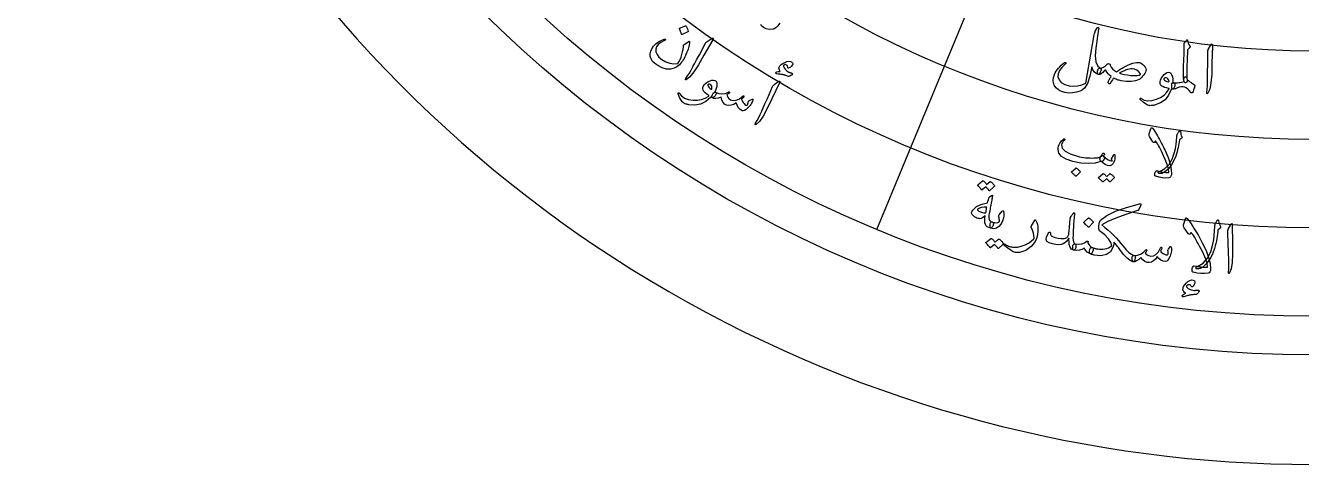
# Model space of a CAD drawing. Header units: millimetres. Extents: x -65 to 65, y -65 to 74.
# Drawn here: x -65 to -0.6, y -65 to -42.9 of the extents above; entities that cross this region are included whole.
import ezdxf

# ---------------------------------------------------------------- set-up
doc = ezdxf.new("R2010")
doc.units = ezdxf.units.MM
for name, color, linetype in [('CUT_OUTER', 1, 'Continuous'), ('ENGRAVE', 7, 'Continuous'), ('ENGRAVE_FINE', 8, 'Continuous'), ('GUIDE', 3, 'Continuous'), ('TEXT', 5, 'Continuous')]:
    doc.layers.add(name, color=color, linetype=linetype)

msp = doc.modelspace()

# ---------------------------------------------------------------- linework, layer by layer
at = {"layer": 'CUT_OUTER'}
msp.add_arc((0.0001, -0.0001), 64.9999, 179.965066, 0.000048, dxfattribs=at)
at = {"layer": 'ENGRAVE'}
for radius in [57.525, 48.6086]:
    msp.add_circle((0, 0), radius, dxfattribs=at)
at = {"layer": 'ENGRAVE_FINE'}
for points in [[(-18.6017, -44.9085), (-15.1896, -36.6709)], [(-22.0139, -53.1462), (-18.6017, -44.9085)]]:
    msp.add_lwpolyline(points, dxfattribs=at)
for radius in [53.0668, 44.1504]:
    msp.add_circle((0, 0), radius, dxfattribs=at)
at = {"layer": 'GUIDE'}
msp.add_circle((0, 0), 59.475, dxfattribs=at)
at = {"layer": 'TEXT'}
for points in [[(-31.6797, -42.8803), (-31.6735, -42.8793), (-31.6669, -42.8808), (-31.66, -42.8848), (-31.6527, -42.8912), (-31.6145, -42.9548), (-31.5832, -43.0212), (-31.5587, -43.0903), (-31.541, -43.1621), (-31.5408, -43.1713), (-31.5431, -43.1785), (-31.5479, -43.184), (-31.5552, -43.1876), (-31.8524, -43.3113), (-31.8613, -43.3129), (-31.8687, -43.3095), (-31.8745, -43.3009), (-31.8788, -43.2874), (-31.8826, -43.2756), (-31.8888, -43.2575), (-31.8975, -43.2331), (-31.9087, -43.2023), (-31.9227, -43.1649), (-31.9399, -43.1206), (-31.9602, -43.0695), (-31.9836, -43.0115), (-31.986, -43.0029), (-31.9856, -42.9964), (-31.9824, -42.9921), (-31.9763, -42.9898)], [(-10.9674, -44.0003), (-10.9993, -44.3939), (-10.9648, -44.6991), (-10.8638, -44.9158), (-10.6967, -45.0434), (-10.6888, -45.0639), (-10.6932, -45.1001), (-10.7098, -45.1521), (-10.7385, -45.2197), (-10.7638, -45.2724), (-10.7879, -45.3086), (-10.811, -45.3282), (-10.8331, -45.3313), (-10.9508, -45.2844), (-11.0464, -45.2052), (-11.1196, -45.0939), (-11.1704, -44.9507), (-11.2672, -45.4215), (-11.3866, -45.7783), (-11.5296, -46.0209), (-11.6965, -46.1489), (-11.9301, -46.2235), (-12.1461, -46.264), (-12.3441, -46.2704), (-12.5236, -46.243), (-12.6951, -46.1866), (-12.8389, -46.1104), (-12.9548, -46.0146), (-13.043, -45.8996), (-13.0987, -45.7701), (-13.1176, -45.6313), (-13.1001, -45.4832), (-13.0462, -45.3257), (-13.0059, -45.2449), (-12.9593, -45.1659), (-12.9062, -45.0888), (-12.8468, -45.0134), (-12.7809, -44.9398), (-12.7083, -44.8682), (-12.629, -44.7983), (-12.543, -44.7302), (-12.5312, -44.7237), (-12.5192, -44.72), (-12.5071, -44.7191), (-12.4948, -44.7211), (-12.4853, -44.7252), (-12.4778, -44.7316), (-12.4723, -44.7401), (-12.4689, -44.751), (-12.4687, -44.763), (-12.4728, -44.7753), (-12.4813, -44.7877), (-12.4941, -44.8004), (-12.6736, -44.9733), (-12.7967, -45.1379), (-12.8626, -45.2946), (-12.8708, -45.4436), (-12.8163, -45.6052), (-12.7035, -45.7361), (-12.5326, -45.8361), (-12.3037, -45.9044), (-12.0911, -45.9271), (-11.8813, -45.9107), (-11.6746, -45.8553), (-11.4715, -45.7608), (-11.0364, -43.3289), (-11.0255, -43.2709), (-11.0138, -43.2225), (-11.0014, -43.1836), (-10.9883, -43.1542), (-10.8702, -42.9598), (-10.8411, -42.948), (-10.8231, -42.9587), (-10.8161, -42.9917), (-10.8201, -43.0472)], [(-31.4709, -43.7055), (-31.4824, -43.7726), (-31.4962, -43.8413), (-31.5122, -43.9118), (-31.5304, -43.984), (-31.5515, -44.058), (-31.5762, -44.134), (-31.6043, -44.2119), (-31.636, -44.2917), (-31.6697, -44.3696), (-31.7064, -44.4446), (-31.7459, -44.5167), (-31.7883, -44.5859), (-31.8338, -44.6524), (-31.8824, -44.7164), (-31.9343, -44.7777), (-31.9893, -44.8365), (-32.0525, -44.8944), (-32.1171, -44.9434), (-32.1834, -44.9835), (-32.2512, -45.0146), (-32.4397, -45.0608), (-32.6405, -45.0546), (-32.8534, -44.9959), (-33.0778, -44.8843), (-33.224, -44.7815), (-33.3357, -44.6694), (-33.4127, -44.5481), (-33.4552, -44.4179), (-33.4615, -44.2865), (-33.4364, -44.1573), (-33.3799, -44.0301), (-33.2922, -43.9051), (-33.1781, -43.7887), (-33.0494, -43.6912), (-32.9064, -43.6124), (-32.7491, -43.5523), (-32.728, -43.5477), (-32.7116, -43.5487), (-32.6999, -43.5553), (-32.6929, -43.5673), (-32.6901, -43.5835), (-32.6969, -43.5982), (-32.7133, -43.6114), (-32.7393, -43.6231), (-32.9186, -43.713), (-33.0515, -43.8156), (-33.1377, -43.9314), (-33.1768, -44.0604), (-33.1698, -44.1926), (-33.1169, -44.3228), (-33.0181, -44.4506), (-32.8732, -44.5759), (-32.674, -44.6944), (-32.4726, -44.7668), (-32.2695, -44.7931), (-32.065, -44.7735), (-32.0597, -44.7715), (-32.0537, -44.7671), (-32.0472, -44.7603), (-32.0401, -44.7512), (-31.9915, -44.6743), (-31.9456, -44.5771), (-31.9022, -44.4596), (-31.8614, -44.3219), (-31.8431, -44.2509), (-31.8268, -44.1844), (-31.8125, -44.1223), (-31.8002, -44.0645), (-31.7902, -44.0112), (-31.7829, -43.9625), (-31.7782, -43.9182), (-31.7762, -43.8784), (-31.7743, -43.8582), (-31.7696, -43.8418), (-31.762, -43.8291), (-31.7517, -43.8201), (-31.5078, -43.6655), (-31.4906, -43.6586), (-31.4786, -43.663), (-31.4721, -43.6787), (-31.4709, -43.7055)], [(-30.3879, -43.5403), (-30.3221, -43.5045), (-30.2865, -43.5006), (-30.2812, -43.5286), (-30.3061, -43.5885), (-30.7456, -44.3643), (-31.0154, -44.8403), (-31.254, -45.2047), (-31.4619, -45.4569), (-31.6397, -45.5966), (-31.6597, -45.6041), (-31.674, -45.6058), (-31.6825, -45.6016), (-31.6852, -45.5914), (-31.6844, -45.579), (-31.6803, -45.565), (-31.6729, -45.5495), (-31.6621, -45.5324), (-31.5725, -45.4036), (-31.4834, -45.2627), (-31.3949, -45.11), (-31.3067, -44.9453), (-31.2829, -44.9028), (-31.2197, -44.7873), (-31.117, -44.5987), (-30.9747, -44.3373), (-30.6627, -43.7551), (-30.6441, -43.7255), (-30.6242, -43.7002), (-30.603, -43.6791), (-30.5804, -43.6623)], [(-6.3462, -44.4318), (-6.3562, -44.661), (-6.3638, -44.8649), (-6.369, -45.0435), (-6.3718, -45.1969), (-6.3723, -45.3247), (-6.3704, -45.4267), (-6.3662, -45.503), (-6.3598, -45.5535), (-6.3492, -45.619), (-6.3524, -45.6716), (-6.3694, -45.7113), (-6.4003, -45.7381), (-6.4353, -45.7504), (-6.4649, -45.7464), (-6.489, -45.7263), (-6.5075, -45.6901), (-6.5303, -45.5584), (-6.54, -45.322), (-6.5362, -44.9809), (-6.5188, -44.535), (-6.5075, -44.3437), (-6.4996, -44.1908), (-6.4949, -44.0763), (-6.4937, -44.0002), (-6.5074, -43.8297), (-6.508, -43.7998), (-6.5052, -43.7732), (-6.4989, -43.7499), (-6.489, -43.7298), (-6.4519, -43.6827), (-6.423, -43.6462), (-6.4023, -43.6204), (-6.3897, -43.6053), (-6.3655, -43.5839), (-6.347, -43.5776), (-6.3343, -43.5866), (-6.3273, -43.6107), (-6.3178, -43.6775), (-6.2953, -43.749), (-6.2597, -43.825), (-6.211, -43.9056), (-6.2022, -43.9215), (-6.1994, -43.9365), (-6.2028, -43.9507), (-6.2121, -43.964), (-6.2264, -43.9797), (-6.2399, -43.9944), (-6.2526, -44.008), (-6.2644, -44.0206), (-6.2755, -44.0322), (-6.2858, -44.0428), (-6.2952, -44.0523), (-6.3038, -44.0608), (-6.3166, -44.0754), (-6.3259, -44.0906), (-6.3317, -44.1062), (-6.334, -44.1224), (-6.3345, -44.1582), (-6.3367, -44.2217), (-6.3406, -44.3129), (-6.3462, -44.4318)], [(-5.1719, -43.8759), (-5.131, -43.8132), (-5.1017, -43.7929), (-5.0839, -43.815), (-5.0775, -43.8796), (-5.0984, -44.771), (-5.1111, -45.318), (-5.1488, -45.7518), (-5.2127, -46.0724), (-5.3035, -46.2795), (-5.3176, -46.2957), (-5.3294, -46.3039), (-5.3389, -46.3042), (-5.3461, -46.2965), (-5.3513, -46.2852), (-5.3543, -46.2709), (-5.355, -46.2538), (-5.3536, -46.2336), (-5.3356, -46.0777), (-5.3237, -45.9115), (-5.3178, -45.735), (-5.318, -45.5482), (-5.3171, -45.4995), (-5.316, -45.3678), (-5.3145, -45.1532), (-5.3125, -44.8555), (-5.312, -44.195), (-5.3096, -44.1601), (-5.304, -44.1284), (-5.2953, -44.0998), (-5.2834, -44.0743)], [(-26.4848, -45.4243), (-26.5283, -45.4091), (-26.5688, -45.3951), (-26.6063, -45.3823), (-26.6407, -45.3708), (-26.672, -45.3608), (-26.7001, -45.3527), (-26.7251, -45.3464), (-26.7468, -45.342), (-26.7694, -45.3383), (-26.7967, -45.3341), (-26.8288, -45.3294), (-26.8657, -45.3243), (-26.9075, -45.3189), (-26.9544, -45.3133), (-27.0062, -45.3076), (-27.0631, -45.3017), (-27.085, -45.2971), (-27.1005, -45.2878), (-27.1097, -45.2739), (-27.1125, -45.2553), (-27.1004, -45.2211), (-27.0617, -45.1959), (-26.9966, -45.1797), (-26.9049, -45.1724), (-26.9368, -45.1139), (-26.9552, -45.0601), (-26.9602, -45.0112), (-26.9519, -44.967), (-26.9137, -44.8973), (-26.8534, -44.8328), (-26.7712, -44.7735), (-26.6671, -44.7193), (-26.5584, -44.6799), (-26.4621, -44.6652), (-26.3781, -44.6751), (-26.3063, -44.7098), (-26.274, -44.7424), (-26.2603, -44.7788), (-26.2652, -44.819), (-26.2888, -44.863), (-26.3227, -44.9056), (-26.3588, -44.9416), (-26.3971, -44.9712), (-26.4376, -44.9942), (-26.472, -45.0068), (-26.4969, -45.0066), (-26.5123, -44.9936), (-26.5181, -44.9678), (-26.5213, -44.9325), (-26.5313, -44.9021), (-26.5483, -44.8766), (-26.5721, -44.8559), (-26.6, -44.8393), (-26.6284, -44.8309), (-26.6571, -44.8307), (-26.6861, -44.8387), (-26.7127, -44.8535), (-26.7291, -44.8722), (-26.7353, -44.8949), (-26.7314, -44.9215), (-26.7017, -44.9968), (-26.6534, -45.0678), (-26.5863, -45.1345), (-26.5004, -45.1968), (-26.4923, -45.2012), (-26.4829, -45.2055), (-26.4723, -45.2097), (-26.4603, -45.214), (-26.4472, -45.2184), (-26.4331, -45.2231), (-26.4179, -45.2282), (-26.4016, -45.2336), (-26.3842, -45.2397), (-26.3683, -45.2452), (-26.3541, -45.2499), (-26.3414, -45.254), (-26.3303, -45.2577), (-26.3207, -45.2613), (-26.3125, -45.2649), (-26.3058, -45.2684), (-26.2943, -45.277), (-26.2866, -45.2869), (-26.2827, -45.2984), (-26.2826, -45.3112), (-26.2844, -45.3225), (-26.2879, -45.3323), (-26.2929, -45.3406), (-26.2997, -45.3474), (-26.3617, -45.3874), (-26.4132, -45.4135), (-26.4542, -45.4258), (-26.4848, -45.4243)], [(-8.7589, -44.7253), (-8.7057, -44.7433), (-8.6481, -44.7773), (-8.5863, -44.8273), (-8.52, -44.8932), (-8.4639, -44.9633), (-8.43, -45.03), (-8.4184, -45.0935), (-8.4292, -45.1537), (-8.4557, -45.2114), (-8.4925, -45.2746), (-8.5396, -45.3432), (-8.5971, -45.4171), (-8.6546, -45.4839), (-8.7022, -45.5345), (-8.7398, -45.5691), (-8.7673, -45.5876), (-8.9644, -45.6575), (-9.1823, -45.6915), (-9.4208, -45.6895), (-9.6793, -45.6509), (-9.7311, -45.639), (-9.782, -45.6253), (-9.8322, -45.6099), (-9.8814, -45.5928), (-9.9296, -45.5742), (-9.9766, -45.5544), (-10.0224, -45.5334), (-10.067, -45.5113), (-10.091, -45.5403), (-10.126, -45.5948), (-10.1718, -45.6746), (-10.2287, -45.7798), (-10.2422, -45.7998), (-10.2599, -45.809), (-10.2819, -45.8076), (-10.3081, -45.7954), (-10.3287, -45.7773), (-10.341, -45.7564), (-10.3451, -45.7327), (-10.3411, -45.7062), (-10.3276, -45.6751), (-10.3126, -45.643), (-10.2958, -45.6099), (-10.2775, -45.5757), (-10.2574, -45.5408), (-10.2352, -45.5053), (-10.2111, -45.4694), (-10.1851, -45.433), (-10.2638, -45.3712), (-10.3311, -45.3053), (-10.387, -45.2353), (-10.4315, -45.1614), (-10.444, -45.1373), (-10.4565, -45.1193), (-10.4689, -45.1074), (-10.4814, -45.1015), (-10.4928, -45.1021), (-10.5056, -45.1089), (-10.5199, -45.1218), (-10.5356, -45.1409), (-10.6135, -45.2367), (-10.6897, -45.3002), (-10.7641, -45.3315), (-10.8366, -45.3305), (-10.8452, -45.3259), (-10.8531, -45.3163), (-10.8602, -45.3018), (-10.8667, -45.2823), (-10.8751, -45.2141), (-10.8753, -45.1572), (-10.8674, -45.1116), (-10.8513, -45.0773), (-10.8286, -45.0494), (-10.806, -45.0295), (-10.7834, -45.0174), (-10.7608, -45.0133), (-10.6644, -45.0015), (-10.5702, -44.9644), (-10.4782, -44.902), (-10.3886, -44.8142), (-10.37, -44.7974), (-10.3497, -44.787), (-10.3276, -44.783), (-10.3037, -44.7855), (-10.2793, -44.7946), (-10.2591, -44.8097), (-10.2429, -44.8308), (-10.231, -44.8579), (-10.1837, -44.9551), (-10.1147, -45.044), (-10.0239, -45.1246), (-9.9114, -45.1968), (-9.8159, -45.1314), (-9.7236, -45.0707), (-9.6344, -45.0148), (-9.5484, -44.9637), (-9.3056, -44.8411), (-9.0935, -44.7602), (-8.9115, -44.7215), (-8.7589, -44.7253)], [(-8.7076, -45.2964), (-8.7971, -45.1965), (-8.8974, -45.121), (-9.0088, -45.0698), (-9.1315, -45.0428), (-9.19, -45.0441), (-9.264, -45.0573), (-9.3536, -45.0826), (-9.4588, -45.1196), (-9.5132, -45.1406), (-9.5632, -45.1606), (-9.6089, -45.1796), (-9.6503, -45.1976), (-9.6873, -45.215), (-9.7201, -45.2318), (-9.7486, -45.2481), (-9.7728, -45.264), (-9.6613, -45.2997), (-9.5272, -45.3302), (-9.3705, -45.3552), (-9.1913, -45.3746), (-9.0175, -45.3843), (-8.8807, -45.3801), (-8.7808, -45.3623), (-8.718, -45.3313), (-8.7081, -45.324), (-8.703, -45.3158), (-8.7028, -45.3066), (-8.7076, -45.2964)], [(-30.4226, -46.4954), (-30.6583, -46.6976), (-30.9172, -46.8263), (-31.1993, -46.8809), (-31.5043, -46.8608), (-31.5438, -46.853), (-31.5819, -46.8441), (-31.6188, -46.8341), (-31.6544, -46.823), (-31.6884, -46.8108), (-31.7205, -46.7974), (-31.7507, -46.7828), (-31.7789, -46.7671), (-31.8391, -46.7127), (-31.9041, -46.6192), (-31.9737, -46.4866), (-32.0475, -46.3148), (-32.0534, -46.2934), (-32.0537, -46.2764), (-32.0486, -46.2637), (-32.038, -46.2553), (-32.0251, -46.2521), (-32.0129, -46.255), (-32.0016, -46.264), (-31.9911, -46.279), (-31.8852, -46.4149), (-31.7329, -46.5189), (-31.5345, -46.5905), (-31.2904, -46.629), (-31.0713, -46.6298), (-30.867, -46.5945), (-30.6775, -46.5234), (-30.5028, -46.4169), (-30.4998, -46.411), (-30.4986, -46.4055), (-30.4994, -46.4004), (-30.502, -46.3957), (-30.6035, -46.3201), (-30.6852, -46.2487), (-30.747, -46.1815), (-30.789, -46.1186), (-30.809, -46.0513), (-30.8026, -45.9809), (-30.7699, -45.9074), (-30.7108, -45.8308), (-30.702, -45.8213), (-30.6927, -45.8119), (-30.6829, -45.8025), (-30.6725, -45.7932), (-30.6616, -45.7838), (-30.6498, -45.7741), (-30.6374, -45.764), (-30.6241, -45.7537), (-30.5311, -45.6914), (-30.4404, -45.6487), (-30.3521, -45.6256), (-30.2661, -45.622), (-30.1915, -45.6383), (-30.1373, -45.6747), (-30.1034, -45.7312), (-30.0897, -45.808), (-30.0937, -45.8996), (-30.1141, -45.9957), (-30.1508, -46.0962), (-30.2039, -46.2011), (-30.1978, -46.205), (-30.1918, -46.2085), (-30.1859, -46.2117), (-30.18, -46.2146), (-30.1741, -46.2175), (-30.1682, -46.2207), (-30.1622, -46.2242), (-30.1561, -46.228), (-30.1383, -46.2458), (-30.1308, -46.2694), (-30.1336, -46.2987), (-30.1466, -46.3337), (-30.1656, -46.3692), (-30.1882, -46.4028), (-30.2146, -46.4345), (-30.2447, -46.4644), (-30.2744, -46.4886), (-30.2996, -46.5033), (-30.3202, -46.5085), (-30.3363, -46.5042), (-30.3947, -46.4661), (-30.3986, -46.4713), (-30.4046, -46.478), (-30.4126, -46.486), (-30.4226, -46.4954)], [(-27.0193, -45.7072), (-26.9563, -45.6665), (-26.9212, -45.6599), (-26.9137, -45.6874), (-26.934, -45.7491), (-27.3138, -46.5558), (-27.547, -47.0508), (-27.7574, -47.4321), (-27.9457, -47.6992), (-28.1125, -47.8519), (-28.1319, -47.861), (-28.146, -47.8637), (-28.1548, -47.8601), (-28.1583, -47.8502), (-28.1584, -47.8378), (-28.1553, -47.8236), (-28.1491, -47.8075), (-28.1396, -47.7897), (-28.06, -47.6544), (-27.9818, -47.5073), (-27.905, -47.3482), (-27.8295, -47.1774), (-27.809, -47.1332), (-27.7547, -47.0133), (-27.6665, -46.8175), (-27.5443, -46.5461), (-27.277, -45.942), (-27.2607, -45.9111), (-27.2428, -45.8844), (-27.2232, -45.8618), (-27.202, -45.8433)], [(-7.1527, -46.096), (-7.2842, -46.3774), (-7.4676, -46.6013), (-7.7031, -46.767), (-7.9909, -46.8738), (-8.0303, -46.8828), (-8.0689, -46.8903), (-8.1069, -46.8963), (-8.1441, -46.9008), (-8.1803, -46.9035), (-8.2153, -46.9044), (-8.249, -46.9035), (-8.2814, -46.9006), (-8.359, -46.8756), (-8.4571, -46.8168), (-8.5756, -46.7241), (-8.7139, -46.5973), (-8.7281, -46.5801), (-8.7354, -46.5647), (-8.7359, -46.551), (-8.7297, -46.5391), (-8.7191, -46.5309), (-8.7068, -46.5286), (-8.6927, -46.5321), (-8.6769, -46.5416), (-8.5239, -46.6225), (-8.3415, -46.6553), (-8.1302, -46.6395), (-7.8908, -46.5747), (-7.6899, -46.4854), (-7.5176, -46.3693), (-7.3738, -46.2265), (-7.2584, -46.0575), (-7.2581, -46.0509), (-7.2593, -46.0454), (-7.2621, -46.0411), (-7.2665, -46.0379), (-7.3904, -46.0108), (-7.4944, -45.9793), (-7.5786, -45.9434), (-7.643, -45.9034), (-7.689, -45.8502), (-7.7121, -45.7834), (-7.7125, -45.7029), (-7.6901, -45.6089), (-7.686, -45.5966), (-7.6813, -45.5842), (-7.6762, -45.5716), (-7.6706, -45.5589), (-7.6645, -45.5458), (-7.6578, -45.5321), (-7.6505, -45.5178), (-7.6427, -45.5029), (-7.5835, -45.4079), (-7.5184, -45.3317), (-7.4474, -45.2743), (-7.3705, -45.2357), (-7.2958, -45.2198), (-7.2314, -45.2306), (-7.1773, -45.2682), (-7.1331, -45.3324), (-7.099, -45.4176), (-7.0779, -45.5135), (-7.0699, -45.6202), (-7.0749, -45.7377), (-7.0678, -45.7387), (-7.0609, -45.7394), (-7.0541, -45.7398), (-7.0476, -45.7401), (-7.041, -45.7403), (-7.0343, -45.7407), (-7.0274, -45.7414), (-7.0202, -45.7424), (-6.9967, -45.7513), (-6.9801, -45.7697), (-6.9704, -45.7975), (-6.9678, -45.8348), (-6.9704, -45.8749), (-6.9772, -45.9149), (-6.9881, -45.9547), (-7.0032, -45.9943), (-7.0203, -46.0286), (-7.0371, -46.0524), (-7.0538, -46.0657), (-7.0703, -46.0684), (-7.1393, -46.0577), (-7.1408, -46.0642), (-7.1435, -46.0727), (-7.1475, -46.0833), (-7.1527, -46.096)], [(-7.2635, -45.6677), (-7.2908, -45.5962), (-7.3247, -45.5432), (-7.3653, -45.5089), (-7.4125, -45.4933), (-7.4426, -45.4961), (-7.4704, -45.504), (-7.4958, -45.5168), (-7.5188, -45.5346), (-7.5269, -45.5447), (-7.5298, -45.5566), (-7.5275, -45.5703), (-7.5199, -45.5858), (-7.4881, -45.6243), (-7.4379, -45.6553), (-7.3694, -45.6785), (-7.2824, -45.6941), (-7.2731, -45.6937), (-7.2669, -45.6892), (-7.2637, -45.6806), (-7.2635, -45.6677)], [(-6.463, -45.4548), (-6.4204, -45.4572), (-6.3887, -45.4726), (-6.368, -45.5011), (-6.3583, -45.5427), (-6.354, -45.5632), (-6.343, -45.5842), (-6.3251, -45.6057), (-6.3004, -45.6276), (-6.2846, -45.6395), (-6.2672, -45.6528), (-6.2481, -45.6674), (-6.2273, -45.6834), (-6.2048, -45.7003), (-6.1806, -45.7176), (-6.1545, -45.7354), (-6.1266, -45.7537), (-6.0747, -45.7878), (-6.0338, -45.8162), (-6.0042, -45.8391), (-5.9858, -45.8564), (-5.9736, -45.871), (-5.9665, -45.8854), (-5.9645, -45.8996), (-5.9674, -45.9136), (-5.9966, -46.019), (-6.0252, -46.1089), (-6.0532, -46.1833), (-6.0807, -46.2423), (-6.0867, -46.2495), (-6.0952, -46.2541), (-6.1062, -46.2561), (-6.1195, -46.2555), (-6.1361, -46.2526), (-6.1493, -46.2488), (-6.1591, -46.2441), (-6.1655, -46.2384), (-6.2463, -46.1419), (-6.3237, -46.0643), (-6.398, -46.0058), (-6.4692, -45.9663), (-6.5444, -45.9493), (-6.6375, -45.9533), (-6.7486, -45.9784), (-6.8778, -46.0242), (-6.9404, -46.0469), (-6.9939, -46.0617), (-7.0385, -46.0687), (-7.0739, -46.0678), (-7.0903, -46.0623), (-7.103, -46.0514), (-7.1121, -46.0351), (-7.1176, -46.0134), (-7.129, -45.8923), (-7.1171, -45.8072), (-7.0823, -45.7583), (-7.0244, -45.7455), (-6.9649, -45.7477), (-6.9037, -45.7473), (-6.8408, -45.7444), (-6.7761, -45.7389), (-6.7099, -45.7306), (-6.6424, -45.7192), (-6.5735, -45.7046), (-6.5034, -45.687), (-6.5108, -45.5873), (-6.5065, -45.5154), (-6.4905, -45.4712), (-6.463, -45.4548)], [(-30.3466, -46.0598), (-30.342, -45.9833), (-30.3511, -45.9211), (-30.3739, -45.8732), (-30.4104, -45.8395), (-30.4391, -45.8297), (-30.4676, -45.8254), (-30.496, -45.8267), (-30.5243, -45.8334), (-30.5358, -45.8393), (-30.5434, -45.849), (-30.5469, -45.8624), (-30.5463, -45.8797), (-30.5332, -45.9278), (-30.5003, -45.9766), (-30.4475, -46.026), (-30.3747, -46.076), (-30.3661, -46.0795), (-30.3586, -46.0779), (-30.3521, -46.0714), (-30.3466, -46.0598)], [(-28.2975, -46.5677), (-28.288, -46.5672), (-28.281, -46.5735), (-28.2767, -46.5867), (-28.2749, -46.6069), (-28.2783, -46.6372), (-28.2904, -46.6759), (-28.3114, -46.723), (-28.3411, -46.7787), (-28.3772, -46.8405), (-28.4167, -46.8981), (-28.4595, -46.9517), (-28.5056, -47.001), (-28.6069, -47.09), (-28.6935, -47.1456), (-28.7651, -47.1677), (-28.8219, -47.1564), (-28.9275, -47.0829), (-29.0113, -46.9922), (-29.073, -46.8845), (-29.1127, -46.7598), (-29.2415, -46.8373), (-29.3657, -46.8827), (-29.4853, -46.8962), (-29.6002, -46.8776), (-29.7006, -46.8259), (-29.7815, -46.7412), (-29.8429, -46.6235), (-29.8844, -46.473), (-30.028, -46.522), (-30.1517, -46.5432), (-30.2556, -46.5365), (-30.3394, -46.5022), (-30.3489, -46.4841), (-30.3468, -46.4498), (-30.3329, -46.3993), (-30.3074, -46.3326), (-30.2743, -46.272), (-30.2388, -46.2346), (-30.2011, -46.2202), (-30.1611, -46.229), (-29.9995, -46.289), (-29.8361, -46.307), (-29.671, -46.283), (-29.5045, -46.2172), (-29.4955, -46.2135), (-29.4873, -46.212), (-29.48, -46.2127), (-29.4734, -46.2155), (-29.4667, -46.2209), (-29.4616, -46.2273), (-29.4583, -46.2348), (-29.4568, -46.2433), (-29.4644, -46.2616), (-29.4888, -46.2852), (-29.5302, -46.3142), (-29.5884, -46.3485), (-29.5795, -46.4093), (-29.5451, -46.4717), (-29.4852, -46.5357), (-29.3999, -46.6012), (-29.272, -46.6488), (-29.125, -46.6336), (-28.9592, -46.5558), (-28.7748, -46.4151), (-28.7655, -46.4078), (-28.7571, -46.4037), (-28.7496, -46.4027), (-28.743, -46.405), (-28.7349, -46.4111), (-28.7288, -46.418), (-28.7249, -46.4258), (-28.723, -46.4344), (-28.724, -46.4444), (-28.7264, -46.4536), (-28.7304, -46.4617), (-28.736, -46.469), (-28.8468, -46.5794), (-28.8306, -46.6336), (-28.8046, -46.6885), (-28.7688, -46.7441), (-28.7233, -46.8003), (-28.6748, -46.8483), (-28.6334, -46.8776), (-28.5992, -46.8882), (-28.5722, -46.88), (-28.5502, -46.8557), (-28.5293, -46.8149), (-28.5094, -46.7575), (-28.4905, -46.6836), (-28.4765, -46.668), (-28.4396, -46.6435), (-28.38, -46.6101), (-28.2975, -46.5677)], [(-7.8721, -50.1841), (-7.7633, -50.211), (-7.6644, -50.233), (-7.5754, -50.2502), (-7.4964, -50.2628), (-7.4272, -50.2709), (-7.3677, -50.2749), (-7.3178, -50.2748), (-7.2776, -50.2705), (-7.293, -50.0929), (-7.3512, -49.874), (-7.4517, -49.6136), (-7.5931, -49.3114), (-7.6492, -49.1995), (-7.7015, -49.0969), (-7.7503, -49.0035), (-7.7955, -48.9194), (-7.8372, -48.8447), (-7.8756, -48.7797), (-7.9106, -48.7244), (-7.9423, -48.6787), (-8.0026, -48.7537), (-8.0241, -48.7604), (-8.0434, -48.7584), (-8.0604, -48.7479), (-8.0753, -48.7287), (-8.2501, -48.4576), (-8.2651, -48.4262), (-8.2727, -48.3941), (-8.2731, -48.3611), (-8.2661, -48.3274), (-8.1758, -48.0585), (-8.1685, -48.0397), (-8.1602, -48.0268), (-8.1509, -48.0198), (-8.1406, -48.0187), (-8.0984, -48.0469), (-8.0366, -48.1236), (-7.9549, -48.2488), (-7.8528, -48.4224), (-7.7969, -48.5206), (-7.743, -48.6175), (-7.6913, -48.7128), (-7.6416, -48.8067), (-7.5942, -48.8992), (-7.5489, -48.9902), (-7.5058, -49.0799), (-7.4649, -49.1681), (-7.3162, -49.5252), (-7.213, -49.8413), (-7.1566, -50.1165), (-7.148, -50.3509), (-7.1615, -50.4306), (-7.1866, -50.4894), (-7.2231, -50.5275), (-7.2711, -50.5449), (-7.4294, -50.5524), (-7.5925, -50.5416), (-7.7603, -50.5124), (-7.9326, -50.4648), (-7.9484, -50.4597), (-7.9606, -50.4531), (-7.9692, -50.445), (-7.9743, -50.4354), (-7.9846, -50.3663), (-7.9792, -50.305), (-7.9582, -50.2515), (-7.9215, -50.2057), (-7.9067, -50.1927), (-7.8936, -50.1848), (-7.882, -50.182), (-7.8721, -50.1841)], [(-7.4962, -50.2612), (-7.5529, -50.2957), (-7.6123, -50.3179), (-7.6745, -50.3278), (-7.7394, -50.3254), (-7.7757, -50.3177), (-7.8009, -50.3077), (-7.815, -50.2953), (-7.8181, -50.2806), (-7.8105, -50.2634), (-7.7931, -50.247), (-7.766, -50.2312), (-7.7292, -50.2161), (-7.4713, -50.0782), (-7.2621, -49.8716), (-7.1016, -49.5967), (-6.9891, -49.2542), (-6.9466, -49.0604), (-6.9124, -48.8657), (-6.8866, -48.6703), (-6.8689, -48.4741), (-6.8638, -48.4173), (-6.8569, -48.3725), (-6.8481, -48.3398), (-6.8375, -48.3192), (-6.8174, -48.2927), (-6.7997, -48.2692), (-6.7844, -48.2486), (-6.7715, -48.2309), (-6.7608, -48.2161), (-6.7521, -48.2043), (-6.7454, -48.1955), (-6.7406, -48.1896), (-6.7318, -48.1825), (-6.7233, -48.1782), (-6.7153, -48.1767), (-6.7076, -48.178), (-6.6985, -48.1831), (-6.6919, -48.1891), (-6.6877, -48.196), (-6.686, -48.2037), (-6.6746, -48.2913), (-6.6608, -48.3625), (-6.6447, -48.4174), (-6.6263, -48.4559), (-6.6121, -48.4834), (-6.6091, -48.5086), (-6.6171, -48.5315), (-6.6363, -48.552), (-6.736, -48.6326), (-6.7472, -48.7239), (-6.7621, -48.818), (-6.7808, -48.9151), (-6.8034, -49.0152), (-6.8296, -49.1183), (-6.8594, -49.2249), (-6.8927, -49.3348), (-6.9295, -49.4481), (-7.0329, -49.7005), (-7.1617, -49.9203), (-7.3161, -50.1072), (-7.4962, -50.2612)], [(-10.5693, -49.4489), (-10.5666, -49.4511), (-10.564, -49.4533), (-10.5617, -49.4555), (-10.5596, -49.4576), (-10.5575, -49.4599), (-10.5553, -49.4626), (-10.553, -49.4658), (-10.5505, -49.4694), (-10.5314, -49.5048), (-10.5304, -49.5494), (-10.5474, -49.6035), (-10.5827, -49.6668), (-10.6107, -49.7038), (-10.6359, -49.7254), (-10.6582, -49.7315), (-10.6776, -49.7222), (-10.6869, -49.7151), (-10.6951, -49.711), (-10.7024, -49.7101), (-10.7087, -49.7122), (-11.0003, -49.7966), (-11.3347, -49.826), (-11.711, -49.7997), (-12.1284, -49.7167), (-12.4552, -49.606), (-12.6875, -49.4672), (-12.8254, -49.3019), (-12.8691, -49.1107), (-12.8618, -49.0277), (-12.8439, -48.9474), (-12.8154, -48.87), (-12.7765, -48.7953), (-12.7333, -48.7314), (-12.686, -48.6749), (-12.6343, -48.6257), (-12.5785, -48.5838), (-12.5688, -48.5793), (-12.5594, -48.5771), (-12.5501, -48.5774), (-12.5411, -48.5802), (-12.5335, -48.5861), (-12.5278, -48.5928), (-12.5239, -48.6002), (-12.5219, -48.6084), (-12.522, -48.6159), (-12.5251, -48.6242), (-12.5314, -48.6334), (-12.5409, -48.6435), (-12.6031, -48.6981), (-12.6495, -48.7551), (-12.6799, -48.8146), (-12.6943, -48.8766), (-12.66, -49.0502), (-12.5148, -49.2055), (-12.2585, -49.3413), (-11.8908, -49.4561), (-11.7877, -49.4791), (-11.6841, -49.4987), (-11.5799, -49.5149), (-11.4751, -49.5277), (-11.3704, -49.537), (-11.2664, -49.5426), (-11.1631, -49.5445), (-11.0606, -49.5427), (-10.9602, -49.537), (-10.8769, -49.5273), (-10.8107, -49.5138), (-10.7616, -49.4964), (-10.7418, -49.4859), (-10.7227, -49.4719), (-10.7043, -49.4545), (-10.6867, -49.4336), (-10.6693, -49.4097), (-10.6515, -49.3835), (-10.6335, -49.3548), (-10.6151, -49.3238), (-10.6086, -49.3145), (-10.6, -49.3073), (-10.5894, -49.3021), (-10.5768, -49.2991), (-10.564, -49.2987), (-10.5527, -49.3018), (-10.5429, -49.3082), (-10.5347, -49.318), (-10.5291, -49.3303), (-10.5271, -49.3443), (-10.5288, -49.36), (-10.5342, -49.3774)], [(-10.7185, -49.6805), (-10.746, -49.6405), (-10.755, -49.5959), (-10.7456, -49.5467), (-10.7177, -49.4928), (-10.6732, -49.4486), (-10.6358, -49.4239), (-10.6056, -49.4187), (-10.5824, -49.4329), (-10.4804, -49.5364), (-10.3731, -49.6163), (-10.2607, -49.6728), (-10.1433, -49.7057), (-10.139, -49.7058), (-10.1355, -49.704), (-10.133, -49.7005), (-10.1312, -49.6951), (-10.1321, -49.684), (-10.1378, -49.6666), (-10.1485, -49.6428), (-10.164, -49.6127), (-10.1664, -49.604), (-10.1671, -49.5957), (-10.1663, -49.5876), (-10.1639, -49.5799), (-10.0435, -49.3776), (-10.0383, -49.37), (-10.0327, -49.365), (-10.0269, -49.3625), (-10.0207, -49.3625), (-10.015, -49.3647), (-10.0105, -49.3687), (-10.0071, -49.3745), (-10.005, -49.3821), (-9.9956, -49.4578), (-9.9956, -49.5311), (-10.005, -49.6021), (-10.0238, -49.6708), (-10.0568, -49.7543), (-10.0921, -49.8205), (-10.1298, -49.8694), (-10.1699, -49.9009), (-10.1987, -49.9168), (-10.2244, -49.9276), (-10.2469, -49.9332), (-10.2664, -49.9337), (-10.3738, -49.914), (-10.4851, -49.8652), (-10.6001, -49.7874), (-10.7185, -49.6805)], [(-11.9725, -50.0493), (-11.9676, -50.0464), (-11.9614, -50.0454), (-11.954, -50.0463), (-11.9454, -50.0492), (-11.8891, -50.0887), (-11.8375, -50.1327), (-11.7908, -50.1814), (-11.7489, -50.2346), (-11.7454, -50.2421), (-11.7446, -50.2489), (-11.7467, -50.255), (-11.7516, -50.2605), (-11.959, -50.4632), (-11.966, -50.4675), (-11.9736, -50.4672), (-11.9818, -50.4621), (-11.9905, -50.4524), (-11.9981, -50.444), (-12.0102, -50.4311), (-12.0267, -50.414), (-12.0477, -50.3924), (-12.0736, -50.3663), (-12.1048, -50.3356), (-12.1412, -50.3004), (-12.1828, -50.2605), (-12.1881, -50.2542), (-12.1901, -50.2487), (-12.189, -50.244), (-12.1846, -50.2401)], [(-16.3015, -50.7296), (-16.2959, -50.7267), (-16.2892, -50.726), (-16.2814, -50.7275), (-16.2725, -50.7314), (-16.2436, -50.7547), (-16.2161, -50.7789), (-16.19, -50.8041), (-16.1654, -50.8302), (-16.1421, -50.8576), (-16.1199, -50.8865), (-16.0989, -50.9169), (-16.079, -50.9488), (-16.076, -50.9576), (-16.0761, -50.9659), (-16.0793, -50.9737), (-16.0855, -50.981), (-16.3308, -51.1921), (-16.3363, -51.1942), (-16.3429, -51.1921), (-16.3505, -51.1859), (-16.359, -51.1755), (-16.3644, -51.1668), (-16.3736, -51.1542), (-16.3868, -51.1377), (-16.4038, -51.1174), (-16.4248, -51.0929), (-16.4499, -51.064), (-16.4792, -51.0307), (-16.5126, -50.9929), (-16.7069, -51.1545), (-16.7149, -51.1588), (-16.723, -51.1578), (-16.7312, -51.1516), (-16.7396, -51.14), (-16.7469, -51.13), (-16.7585, -51.1148), (-16.7744, -51.0943), (-16.7947, -51.0685), (-16.8197, -51.0374), (-16.8499, -51.0007), (-16.8852, -50.9585), (-16.9256, -50.9107), (-16.9292, -50.9038), (-16.9298, -50.8979), (-16.9274, -50.8929), (-16.9221, -50.889), (-16.6746, -50.6922), (-16.669, -50.6892), (-16.6623, -50.6886), (-16.6545, -50.6902), (-16.6456, -50.6941), (-16.6206, -50.7127), (-16.5969, -50.7324), (-16.5746, -50.7535), (-16.5535, -50.7757), (-16.5337, -50.7989), (-16.5151, -50.823), (-16.4976, -50.8478), (-16.4813, -50.8735)], [(-10.2619, -50.3358), (-10.257, -50.3327), (-10.2509, -50.3315), (-10.2435, -50.3322), (-10.2348, -50.3347), (-10.2055, -50.3528), (-10.1774, -50.3719), (-10.1506, -50.3919), (-10.1249, -50.4128), (-10.1004, -50.435), (-10.0767, -50.4586), (-10.0539, -50.4837), (-10.032, -50.5102), (-10.0283, -50.5177), (-10.0274, -50.5251), (-10.0295, -50.5323), (-10.0344, -50.5393), (-10.2379, -50.7483), (-10.2428, -50.7506), (-10.2491, -50.7493), (-10.2567, -50.7445), (-10.2658, -50.7361), (-10.2717, -50.7288), (-10.2816, -50.7185), (-10.2956, -50.7051), (-10.3135, -50.6886), (-10.3356, -50.6688), (-10.3621, -50.6454), (-10.3928, -50.6184), (-10.4278, -50.5879), (-10.5895, -50.7485), (-10.5964, -50.753), (-10.604, -50.7528), (-10.6123, -50.748), (-10.6213, -50.7385), (-10.6291, -50.7303), (-10.6415, -50.7178), (-10.6585, -50.7011), (-10.6801, -50.6801), (-10.7067, -50.6547), (-10.7386, -50.6249), (-10.7759, -50.5906), (-10.8186, -50.5519), (-10.8226, -50.5461), (-10.8238, -50.5409), (-10.8222, -50.5363), (-10.8178, -50.5323), (-10.6109, -50.3358), (-10.6061, -50.3327), (-10.5999, -50.3316), (-10.5925, -50.3323), (-10.5838, -50.3349), (-10.5587, -50.3492), (-10.5346, -50.3646), (-10.5116, -50.3812), (-10.4897, -50.3991), (-10.4688, -50.4179), (-10.449, -50.4376), (-10.4301, -50.458), (-10.4122, -50.4793)], [(-16.2283, -51.4337), (-16.2016, -51.4184), (-16.185, -51.4208), (-16.1787, -51.4408), (-16.1827, -51.4785), (-16.187, -51.5007), (-16.1927, -51.5314), (-16.1997, -51.5708), (-16.208, -51.6187), (-16.2179, -51.6757), (-16.2298, -51.742), (-16.2436, -51.8176), (-16.2595, -51.9026), (-16.2749, -51.9862), (-16.2888, -52.061), (-16.3011, -52.1271), (-16.3118, -52.1844), (-16.3208, -52.2327), (-16.3282, -52.2718), (-16.3339, -52.3017), (-16.3378, -52.3224), (-16.3594, -52.454), (-16.3644, -52.5599), (-16.3526, -52.6402), (-16.3243, -52.6948), (-16.3001, -52.72), (-16.2681, -52.7415), (-16.2283, -52.7592), (-16.1806, -52.7732), (-16.1539, -52.7863), (-16.1364, -52.8066), (-16.1283, -52.8339), (-16.1295, -52.8684), (-16.1382, -52.9076), (-16.1513, -52.946), (-16.169, -52.9835), (-16.1911, -53.0201), (-16.2144, -53.0499), (-16.2363, -53.0707), (-16.2569, -53.0824), (-16.2762, -53.085), (-16.3677, -53.0559), (-16.4417, -53.015), (-16.4981, -52.9624), (-16.5368, -52.8981), (-16.5599, -52.8142), (-16.5681, -52.7107), (-16.5614, -52.5877), (-16.5398, -52.4451), (-16.6149, -52.5124), (-16.6854, -52.5616), (-16.7513, -52.5927), (-16.8124, -52.6057), (-16.8577, -52.6029), (-16.9083, -52.5912), (-16.9642, -52.5705), (-17.0254, -52.541), (-17.088, -52.504), (-17.1388, -52.4679), (-17.1779, -52.4327), (-17.2052, -52.3985), (-17.2241, -52.361), (-17.233, -52.3255), (-17.2319, -52.2917), (-17.2209, -52.2598), (-17.1997, -52.2224), (-17.1716, -52.1826), (-17.1364, -52.1402), (-17.0943, -52.0954), (-17.0493, -52.0513), (-17.0114, -52.0168), (-16.9804, -51.9918), (-16.9564, -51.9766), (-16.8334, -51.9222), (-16.7038, -51.8756), (-16.5675, -51.8365), (-16.4246, -51.805), (-16.408, -51.7373), (-16.3931, -51.6791), (-16.3797, -51.6303), (-16.368, -51.591), (-16.3556, -51.5588), (-16.3406, -51.5313), (-16.3228, -51.5084), (-16.3023, -51.4902)], [(-16.4673, -52.0234), (-16.6056, -52.0267), (-16.7282, -52.0457), (-16.8353, -52.0804), (-16.9268, -52.131), (-16.9346, -52.1395), (-16.9373, -52.1486), (-16.935, -52.1584), (-16.9277, -52.1688), (-16.8967, -52.1959), (-16.8614, -52.2203), (-16.822, -52.2419), (-16.7783, -52.2608), (-16.7304, -52.277), (-16.6783, -52.2905), (-16.622, -52.3011), (-16.5615, -52.309), (-16.5518, -52.309), (-16.5409, -52.307), (-16.529, -52.303), (-16.5159, -52.2969), (-16.509, -52.2679), (-16.5023, -52.2375), (-16.4959, -52.2055), (-16.4897, -52.1721), (-16.4838, -52.1372), (-16.4781, -52.1007), (-16.4726, -52.0628), (-16.4673, -52.0234)], [(-11.161, -54.0541), (-11.1538, -54.0563), (-11.1393, -54.0614), (-11.1174, -54.0694), (-11.0882, -54.0802), (-11.0695, -54.0858), (-11.0482, -54.0917), (-11.0244, -54.0978), (-10.9982, -54.1042), (-10.9692, -54.1109), (-10.9372, -54.1179), (-10.9023, -54.1253), (-10.8644, -54.133), (-10.7857, -54.1441), (-10.6999, -54.1473), (-10.607, -54.1425), (-10.507, -54.1297), (-10.4091, -54.1073), (-10.3185, -54.0746), (-10.2354, -54.0316), (-10.1597, -53.9784), (-10.2075, -53.8029), (-10.3257, -53.6166), (-10.5136, -53.419), (-10.7705, -53.2092), (-10.7959, -53.1708), (-10.811, -53.116), (-10.8159, -53.0447), (-10.8105, -52.957), (-10.7953, -52.86), (-10.7748, -52.7821), (-10.7492, -52.7233), (-10.7185, -52.6836), (-10.4007, -52.445), (-9.9672, -52.2287), (-9.4194, -52.0317), (-8.7588, -51.8505), (-8.7434, -51.8482), (-8.73, -51.847), (-8.7185, -51.8469), (-8.709, -51.8478), (-8.6974, -51.8521), (-8.6899, -51.8602), (-8.6867, -51.8722), (-8.6876, -51.8882), (-8.6895, -51.8982), (-8.6916, -51.9068), (-8.6939, -51.914), (-8.6964, -51.9198), (-8.7829, -52.1404), (-8.7934, -52.1579), (-8.8079, -52.1729), (-8.8264, -52.1854), (-8.849, -52.1954), (-9.4506, -52.3918), (-9.9541, -52.5752), (-10.3576, -52.7483), (-10.6597, -52.9136), (-10.5032, -53.0426), (-10.3532, -53.1729), (-10.2097, -53.3047), (-10.0726, -53.4379), (-9.9419, -53.5728), (-9.8173, -53.7093), (-9.6987, -53.8475), (-9.5864, -53.9875), (-9.4325, -54.1688), (-9.2891, -54.3069), (-9.1567, -54.4017), (-9.0357, -54.4534), (-8.9997, -54.4704), (-8.9763, -54.4963), (-8.9653, -54.5312), (-8.967, -54.575), (-8.974, -54.6076), (-8.9843, -54.641), (-8.9981, -54.6752), (-9.0152, -54.7103), (-9.034, -54.7409), (-9.0525, -54.762), (-9.0709, -54.7734), (-9.0891, -54.7752), (-9.2248, -54.7208), (-9.3817, -54.599), (-9.5591, -54.4095), (-9.7559, -54.1523), (-9.79, -54.1042), (-9.8245, -54.057), (-9.8597, -54.0105), (-9.8953, -53.9649), (-9.9315, -53.9202), (-9.9684, -53.8768), (-10.0059, -53.8346), (-10.044, -53.7936), (-10.0477, -53.8295), (-10.0527, -53.8648), (-10.0589, -53.8993), (-10.0664, -53.9332), (-10.0746, -53.9662), (-10.0832, -53.9983), (-10.092, -54.0294), (-10.1011, -54.0595), (-10.2274, -54.281), (-10.4269, -54.4183), (-10.6998, -54.4705), (-11.0452, -54.4367), (-11.0749, -54.4304), (-11.103, -54.424), (-11.1294, -54.4174), (-11.1541, -54.4108), (-11.1772, -54.4039), (-11.1986, -54.397), (-11.2183, -54.3899), (-11.2364, -54.3827), (-11.2636, -54.3558), (-11.277, -54.3077), (-11.2766, -54.2384), (-11.2625, -54.1479), (-11.2476, -54.1008), (-11.2257, -54.0694), (-11.1968, -54.0539), (-11.161, -54.0541)], [(-15.8444, -52.4172), (-15.6827, -52.2312), (-15.6614, -52.2118), (-15.6438, -52.2079), (-15.6298, -52.2194), (-15.6196, -52.2463), (-15.6081, -52.3213), (-15.6043, -52.397), (-15.6082, -52.4734), (-15.6198, -52.5507), (-15.6396, -52.629), (-15.6678, -52.7089), (-15.7046, -52.7902), (-15.7499, -52.8731), (-15.8523, -53.0047), (-15.9742, -53.084), (-16.1156, -53.1108), (-16.2762, -53.085), (-16.2906, -53.0685), (-16.2986, -53.0298), (-16.3002, -52.9689), (-16.2954, -52.8857), (-16.2881, -52.8427), (-16.2766, -52.8091), (-16.2607, -52.7848), (-16.2406, -52.7699), (-16.227, -52.766), (-16.2125, -52.7653), (-16.197, -52.7677), (-16.1806, -52.7732), (-16.0831, -52.7997), (-15.9932, -52.8056), (-15.911, -52.7912), (-15.8366, -52.7563), (-15.8328, -52.753), (-15.8303, -52.7478), (-15.8291, -52.7409), (-15.8293, -52.732), (-15.8283, -52.6789), (-15.8335, -52.6229), (-15.845, -52.5641), (-15.8626, -52.5025), (-15.8675, -52.4797), (-15.8661, -52.4579), (-15.8584, -52.437), (-15.8444, -52.4172)], [(-14.0478, -52.6719), (-14.0442, -52.6661), (-14.0405, -52.6617), (-14.0366, -52.6587), (-14.0327, -52.6572), (-14.0227, -52.6589), (-14.0119, -52.6665), (-14.0004, -52.6799), (-13.988, -52.6991), (-13.9445, -52.7919), (-13.9127, -52.8942), (-13.8925, -53.0061), (-13.884, -53.1275), (-13.8859, -53.2553), (-13.8987, -53.3783), (-13.9224, -53.4967), (-13.9572, -53.6103), (-14.0281, -53.7533), (-14.118, -53.8848), (-14.2271, -54.0046), (-14.3555, -54.1126), (-14.4994, -54.203), (-14.6537, -54.2663), (-14.8186, -54.3026), (-14.9937, -54.3116), (-15.0393, -54.3086), (-15.083, -54.2991), (-15.1249, -54.2829), (-15.1649, -54.2602), (-15.2546, -54.1988), (-15.3351, -54.1422), (-15.4066, -54.0907), (-15.469, -54.0443), (-15.5222, -54.003), (-15.566, -53.9669), (-15.6005, -53.9361), (-15.6255, -53.9106), (-15.6303, -53.9036), (-15.6332, -53.897), (-15.6344, -53.891), (-15.6337, -53.8856), (-15.6311, -53.879), (-15.6273, -53.8733), (-15.6222, -53.8684), (-15.616, -53.8643), (-15.6088, -53.8619), (-15.6009, -53.8621), (-15.5923, -53.8648), (-15.5829, -53.8701), (-15.5266, -53.9037), (-15.472, -53.9336), (-15.4193, -53.9599), (-15.3684, -53.9826), (-15.3189, -54.0017), (-15.2704, -54.0174), (-15.2228, -54.0298), (-15.1762, -54.0388), (-15.1288, -54.0444), (-15.0788, -54.0468), (-15.0262, -54.0458), (-14.971, -54.0415), (-14.9133, -54.0336), (-14.8528, -54.0219), (-14.7897, -54.0065), (-14.7239, -53.9872), (-14.5357, -53.9186), (-14.3682, -53.8336), (-14.2212, -53.7325), (-14.0948, -53.6155), (-14.086, -53.6056), (-14.0795, -53.5933), (-14.0751, -53.5785), (-14.073, -53.5613), (-14.0842, -53.4531), (-14.1136, -53.3285), (-14.1608, -53.1873), (-14.2258, -53.0295), (-14.228, -53.02), (-14.2286, -53.0118), (-14.2277, -53.005), (-14.2253, -52.9996)], [(-12.014, -53.8747), (-11.9909, -53.8928), (-11.9748, -53.9168), (-11.9655, -53.9467), (-11.9632, -53.9825), (-11.9659, -54.0255), (-11.9732, -54.0657), (-11.9849, -54.103), (-12.0013, -54.1374), (-12.0204, -54.1656), (-12.0408, -54.1843), (-12.0623, -54.1935), (-12.085, -54.193), (-12.1855, -54.1396), (-12.2575, -54.0456), (-12.3007, -53.911), (-12.3152, -53.736), (-12.3154, -53.7063), (-12.3156, -53.6806), (-12.3157, -53.6588), (-12.3158, -53.641), (-12.3159, -53.6272), (-12.316, -53.6173), (-12.316, -53.6114), (-12.316, -53.6094), (-12.3189, -53.5978), (-12.3236, -53.5937), (-12.33, -53.5971), (-12.3381, -53.608), (-12.4296, -53.7296), (-12.5218, -53.8203), (-12.6146, -53.8801), (-12.7077, -53.9089), (-12.8354, -53.9178), (-12.9803, -53.9073), (-13.1422, -53.8774), (-13.321, -53.8279), (-13.4321, -53.7613), (-13.4752, -53.6559), (-13.4506, -53.5119), (-13.3585, -53.3293), (-13.3428, -53.3085), (-13.3264, -53.2944), (-13.3094, -53.2869), (-13.2916, -53.2862), (-13.2757, -53.2918), (-13.2641, -53.3034), (-13.2568, -53.3208), (-13.2537, -53.3442), (-13.2472, -53.3942), (-13.2339, -53.4341), (-13.2139, -53.464), (-13.1872, -53.4839), (-13.0261, -53.5504), (-12.8677, -53.5915), (-12.7121, -53.6072), (-12.5596, -53.5975), (-12.4903, -53.5797), (-12.4295, -53.5478), (-12.3772, -53.5019), (-12.3333, -53.4418), (-12.3278, -53.4098), (-12.3196, -53.3343), (-12.3088, -53.2152), (-12.2952, -53.0526), (-12.2873, -52.9657), (-12.2799, -52.8873), (-12.2731, -52.8174), (-12.2668, -52.756), (-12.2615, -52.7034), (-12.2574, -52.66), (-12.2545, -52.6259), (-12.2528, -52.6011), (-12.2475, -52.5637), (-12.2394, -52.5316), (-12.2283, -52.5049), (-12.2144, -52.4835), (-12.1943, -52.4576), (-12.1754, -52.4335), (-12.1579, -52.4112), (-12.1418, -52.3906), (-12.1271, -52.3718), (-12.1143, -52.3547), (-12.1032, -52.3392), (-12.0939, -52.3254), (-12.085, -52.3147), (-12.0753, -52.3083), (-12.0649, -52.3063), (-12.0536, -52.3087), (-12.0424, -52.3164), (-12.0348, -52.326), (-12.0309, -52.3376), (-12.0306, -52.3512), (-12.051, -52.5367), (-12.0684, -52.7129), (-12.0828, -52.8798), (-12.0943, -53.0374), (-12.103, -53.1856), (-12.1092, -53.3244), (-12.1129, -53.4537), (-12.1142, -53.5736), (-12.1084, -53.6871), (-12.0897, -53.7751), (-12.0582, -53.8377), (-12.014, -53.8747)], [(-11.3361, -52.5653), (-11.3308, -52.5618), (-11.3242, -52.5604), (-11.3162, -52.5612), (-11.3068, -52.5642), (-11.2453, -52.6066), (-11.1889, -52.6542), (-11.1376, -52.7072), (-11.0914, -52.7656), (-11.0875, -52.7738), (-11.0866, -52.7814), (-11.0887, -52.7884), (-11.0939, -52.7947), (-11.3153, -53.0293), (-11.3228, -53.0345), (-11.331, -53.0343), (-11.3399, -53.0289), (-11.3495, -53.0183), (-11.3579, -53.0091), (-11.3711, -52.9952), (-11.3893, -52.9764), (-11.4124, -52.9529), (-11.4408, -52.9245), (-11.475, -52.8912), (-11.5149, -52.8528), (-11.5605, -52.8095), (-11.5663, -52.8026), (-11.5687, -52.7966), (-11.5675, -52.7913), (-11.5629, -52.7867)], [(-5.9875, -54.9817), (-5.8638, -55.006), (-5.7515, -55.0255), (-5.6505, -55.0402), (-5.5611, -55.0501), (-5.4829, -55.0556), (-5.4157, -55.0569), (-5.3597, -55.054), (-5.3147, -55.0471), (-5.3415, -54.8484), (-5.4187, -54.6054), (-5.5454, -54.3181), (-5.7204, -53.9861), (-5.7893, -53.8634), (-5.8535, -53.7509), (-5.9132, -53.6485), (-5.9684, -53.5564), (-6.0192, -53.4747), (-6.0657, -53.4036), (-6.108, -53.3433), (-6.146, -53.2937), (-6.2097, -53.3812), (-6.2335, -53.3898), (-6.2553, -53.3886), (-6.275, -53.3776), (-6.2927, -53.3568), (-6.5032, -53.0614), (-6.5217, -53.027), (-6.5319, -52.9912), (-6.534, -52.9542), (-6.528, -52.916), (-6.4407, -52.609), (-6.4335, -52.5875), (-6.4248, -52.5726), (-6.4148, -52.5643), (-6.4033, -52.5625), (-6.3544, -52.5919), (-6.281, -52.6749), (-6.1828, -52.8112), (-6.059, -53.0009), (-5.991, -53.1083), (-5.9254, -53.2143), (-5.8623, -53.3187), (-5.8016, -53.4216), (-5.7434, -53.523), (-5.6877, -53.6229), (-5.6346, -53.7213), (-5.5839, -53.8182), (-5.3979, -54.2117), (-5.2651, -54.5613), (-5.1869, -54.8675), (-5.1647, -55.1306), (-5.1757, -55.2208), (-5.2007, -55.2883), (-5.2397, -55.333), (-5.2928, -55.3551), (-5.4703, -55.3719), (-5.6542, -55.3685), (-5.8444, -55.3446), (-6.0407, -55.3003), (-6.0587, -55.2954), (-6.0727, -55.2886), (-6.0829, -55.28), (-6.0891, -55.2695), (-6.1044, -55.1924), (-6.1016, -55.1232), (-6.0807, -55.0619), (-6.042, -55.0085), (-6.026, -54.9932), (-6.0116, -54.9836), (-5.9988, -54.9797), (-5.9875, -54.9817)], [(-5.5609, -55.0483), (-5.6228, -55.0901), (-5.6885, -55.1182), (-5.7578, -55.1326), (-5.8309, -55.1333), (-5.8721, -55.1267), (-5.9009, -55.1168), (-5.9175, -55.1036), (-5.9217, -55.0872), (-5.9141, -55.0675), (-5.8954, -55.0481), (-5.8658, -55.0289), (-5.8252, -55.01), (-5.5427, -54.8414), (-5.3187, -54.598), (-5.1529, -54.2806), (-5.0449, -53.8897), (-5.0075, -53.6695), (-4.9796, -53.449), (-4.961, -53.228), (-4.9516, -53.0066), (-4.9489, -52.9425), (-4.9435, -52.8918), (-4.9354, -52.8546), (-4.9246, -52.8308), (-4.9035, -52.8), (-4.8849, -52.7726), (-4.8688, -52.7486), (-4.8553, -52.728), (-4.8441, -52.7108), (-4.8349, -52.6971), (-4.8278, -52.6869), (-4.8228, -52.68), (-4.8133, -52.6716), (-4.804, -52.6663), (-4.795, -52.6641), (-4.7864, -52.6652), (-4.7759, -52.6704), (-4.7681, -52.6768), (-4.7631, -52.6843), (-4.7608, -52.693), (-4.7433, -52.7907), (-4.724, -52.87), (-4.703, -52.9308), (-4.6803, -52.973), (-4.6629, -53.0032), (-4.6581, -53.0314), (-4.6659, -53.0575), (-4.6863, -53.0816), (-4.794, -53.1776), (-4.8016, -53.2807), (-4.8133, -53.3873), (-4.8291, -53.4974), (-4.8491, -53.6111), (-4.873, -53.7284), (-4.9007, -53.8497), (-4.9323, -53.975), (-4.9676, -54.1043), (-5.0703, -54.3934), (-5.2032, -54.6473), (-5.3667, -54.8657), (-5.5609, -55.0483)], [(-4.1695, -52.9321), (-4.1308, -52.8679), (-4.1022, -52.8465), (-4.0834, -52.8679), (-4.0745, -52.9322), (-4.0609, -53.8237), (-4.0527, -54.3708), (-4.074, -54.8058), (-4.1257, -55.1286), (-4.2083, -55.339), (-4.2217, -55.3557), (-4.2332, -55.3644), (-4.2427, -55.365), (-4.2502, -55.3576), (-4.2558, -55.3465), (-4.2593, -55.3324), (-4.2607, -55.3152), (-4.2601, -55.2951), (-4.248, -55.1386), (-4.2425, -54.972), (-4.2434, -54.7954), (-4.2508, -54.6088), (-4.2517, -54.5601), (-4.2557, -54.4285), (-4.2626, -54.2139), (-4.2721, -53.9164), (-4.2977, -53.2563), (-4.2967, -53.2214), (-4.2923, -53.1895), (-4.2847, -53.1606), (-4.2738, -53.1346)], [(-15.869, -53.6354), (-15.8633, -53.6323), (-15.8563, -53.6316), (-15.8481, -53.633), (-15.8386, -53.6368), (-15.8075, -53.6599), (-15.7778, -53.684), (-15.7496, -53.709), (-15.7229, -53.735), (-15.6975, -53.7623), (-15.6733, -53.791), (-15.6502, -53.8214), (-15.6282, -53.8532), (-15.6247, -53.862), (-15.6245, -53.8703), (-15.6275, -53.8782), (-15.6337, -53.8856), (-15.8821, -54.1), (-15.8878, -54.1021), (-15.8948, -54.1001), (-15.9029, -54.0939), (-15.9123, -54.0836), (-15.9182, -54.0749), (-15.9283, -54.0623), (-15.9427, -54.0459), (-15.9612, -54.0257), (-15.9841, -54.0013), (-16.0114, -53.9726), (-16.0433, -53.9394), (-16.0796, -53.9017), (-16.2765, -54.0659), (-16.2846, -54.0703), (-16.2931, -54.0694), (-16.302, -54.0632), (-16.3112, -54.0517), (-16.3191, -54.0417), (-16.3318, -54.0265), (-16.3492, -54.0061), (-16.3714, -53.9804), (-16.3987, -53.9494), (-16.4317, -53.9129), (-16.4702, -53.8708), (-16.5142, -53.8232), (-16.5182, -53.8163), (-16.519, -53.8104), (-16.5167, -53.8054), (-16.5114, -53.8013), (-16.2603, -53.6014), (-16.2546, -53.5984), (-16.2476, -53.5976), (-16.2393, -53.5992), (-16.2299, -53.603), (-16.2031, -53.6214), (-16.1776, -53.6411), (-16.1534, -53.6619), (-16.1306, -53.6841), (-16.109, -53.7072), (-16.0886, -53.7312), (-16.0694, -53.7559), (-16.0514, -53.7815)], [(-11.1439, -54.0614), (-11.1174, -54.0763), (-11.0986, -54.0901), (-11.0875, -54.1028), (-11.084, -54.1144), (-11.0846, -54.1309), (-11.0877, -54.1506), (-11.0934, -54.1735), (-11.1015, -54.1996), (-11.1327, -54.2822), (-11.1611, -54.34), (-11.1868, -54.3728), (-11.2098, -54.3808), (-11.3039, -54.3472), (-11.3924, -54.2864), (-11.4749, -54.1984), (-11.5514, -54.0833), (-11.662, -54.1501), (-11.7879, -54.1908), (-11.9289, -54.2051), (-12.085, -54.193), (-12.1006, -54.1861), (-12.1116, -54.1732), (-12.1179, -54.1544), (-12.1196, -54.1296), (-12.1149, -53.9747), (-12.1143, -53.9574), (-12.109, -53.9398), (-12.0989, -53.9219), (-12.084, -53.9036), (-12.0686, -53.8903), (-12.0519, -53.8811), (-12.0336, -53.8759), (-12.014, -53.8747), (-11.8283, -53.8879), (-11.6702, -53.8724), (-11.5396, -53.8282), (-11.4368, -53.7556), (-11.4244, -53.7453), (-11.411, -53.7389), (-11.3966, -53.7364), (-11.3811, -53.7378), (-11.3675, -53.7428), (-11.3588, -53.7509), (-11.3549, -53.7621), (-11.3559, -53.7765), (-11.3582, -53.7899), (-11.3593, -53.8017), (-11.3592, -53.8119), (-11.3577, -53.8206), (-11.313, -53.9047), (-11.2624, -53.973), (-11.206, -54.0252), (-11.1439, -54.0614)], [(-7.1931, -54.0145), (-7.1846, -54.0101), (-7.1757, -54.0131), (-7.1664, -54.0235), (-7.1567, -54.0412), (-7.1476, -54.0703), (-7.1432, -54.1106), (-7.1434, -54.1622), (-7.1483, -54.2251), (-7.1565, -54.2962), (-7.1694, -54.3649), (-7.1871, -54.4311), (-7.2095, -54.4949), (-7.2665, -54.6171), (-7.3234, -54.7027), (-7.3802, -54.7518), (-7.4366, -54.7642), (-7.5629, -54.7394), (-7.6761, -54.69), (-7.7759, -54.6162), (-7.8623, -54.518), (-7.9491, -54.6407), (-8.0446, -54.7323), (-8.1488, -54.7927), (-8.2614, -54.8218), (-8.3741, -54.8148), (-8.4822, -54.7698), (-8.5857, -54.6867), (-8.6843, -54.5656), (-8.796, -54.6682), (-8.9008, -54.7373), (-8.9986, -54.7729), (-9.0891, -54.7752), (-9.1051, -54.7624), (-9.1169, -54.7301), (-9.1246, -54.6784), (-9.128, -54.6071), (-9.122, -54.5382), (-9.1046, -54.4897), (-9.0759, -54.4614), (-9.0357, -54.4534), (-8.8637, -54.4434), (-8.7067, -54.3941), (-8.5652, -54.3058), (-8.4393, -54.1786), (-8.4325, -54.1717), (-8.4255, -54.167), (-8.4185, -54.1647), (-8.4114, -54.1646), (-8.4031, -54.1668), (-8.3959, -54.1707), (-8.3899, -54.1762), (-8.385, -54.1834), (-8.3846, -54.2032), (-8.3975, -54.2346), (-8.4237, -54.2778), (-8.4633, -54.3326), (-8.4307, -54.3847), (-8.3741, -54.428), (-8.2935, -54.4626), (-8.1891, -54.4882), (-8.0529, -54.4803), (-7.9244, -54.4074), (-7.8038, -54.2694), (-7.6915, -54.0665), (-7.6859, -54.0561), (-7.6799, -54.049), (-7.6734, -54.0451), (-7.6665, -54.0445), (-7.6566, -54.0468), (-7.6482, -54.0507), (-7.6415, -54.0562), (-7.6364, -54.0634), (-7.6332, -54.073), (-7.6318, -54.0823), (-7.6321, -54.0914), (-7.6343, -54.1003), (-7.6914, -54.2459), (-7.6548, -54.2891), (-7.6089, -54.3289), (-7.5538, -54.3654), (-7.4895, -54.3985), (-7.4258, -54.4231), (-7.3761, -54.4332), (-7.3406, -54.4291), (-7.3191, -54.4108), (-7.3087, -54.3797), (-7.306, -54.3339), (-7.3109, -54.2734), (-7.3233, -54.1981), (-7.3167, -54.1782), (-7.2928, -54.141), (-7.2516, -54.0864), (-7.1931, -54.0145)], [(-5.8995, -56.4234), (-5.949, -56.4271), (-5.9949, -56.4307), (-6.0374, -56.4341), (-6.0763, -56.4374), (-6.1114, -56.4409), (-6.1426, -56.4448), (-6.1699, -56.4492), (-6.1932, -56.4539), (-6.2169, -56.4596), (-6.2456, -56.4668), (-6.2791, -56.4755), (-6.3176, -56.4857), (-6.3609, -56.4976), (-6.4093, -56.5114), (-6.4626, -56.5271), (-6.5209, -56.5447), (-6.5444, -56.5493), (-6.5638, -56.547), (-6.5791, -56.5379), (-6.5902, -56.522), (-6.5938, -56.4858), (-6.5673, -56.4472), (-6.5108, -56.4061), (-6.4244, -56.3624), (-6.482, -56.3216), (-6.5243, -56.2798), (-6.5513, -56.237), (-6.5632, -56.1932), (-6.5572, -56.1138), (-6.5273, -56.0304), (-6.4735, -55.9429), (-6.3961, -55.8513), (-6.3074, -55.7714), (-6.2197, -55.719), (-6.1329, -55.6942), (-6.0468, -55.697), (-6.0005, -55.7139), (-5.9706, -55.7417), (-5.9573, -55.7805), (-5.9605, -55.8302), (-5.9746, -55.8829), (-5.9937, -55.9306), (-6.0179, -55.9731), (-6.0472, -56.0105), (-6.0752, -56.0359), (-6.0997, -56.0458), (-6.1206, -56.0401), (-6.1379, -56.0188), (-6.157, -55.9878), (-6.1806, -55.964), (-6.2087, -55.9474), (-6.2413, -55.9381), (-6.2762, -55.9342), (-6.3077, -55.938), (-6.3359, -55.9494), (-6.3608, -55.9684), (-6.3802, -55.9927), (-6.3878, -56.0164), (-6.3837, -56.0397), (-6.3677, -56.0625), (-6.3048, -56.1195), (-6.2253, -56.1651), (-6.1295, -56.1991), (-6.0173, -56.2214), (-6.0074, -56.2221), (-5.9963, -56.2223), (-5.9839, -56.2219), (-5.9703, -56.221), (-5.9555, -56.2197), (-5.9395, -56.2183), (-5.9223, -56.2168), (-5.904, -56.2152), (-5.8841, -56.2138), (-5.8661, -56.2124), (-5.85, -56.211), (-5.8358, -56.2096), (-5.8233, -56.2085), (-5.8122, -56.2079), (-5.8026, -56.2079), (-5.7944, -56.2084), (-5.7792, -56.2116), (-5.7672, -56.2176), (-5.7583, -56.2265), (-5.7524, -56.2382), (-5.7491, -56.2493), (-5.748, -56.2596), (-5.7493, -56.2693), (-5.7528, -56.2783), (-5.7955, -56.3399), (-5.8342, -56.3846), (-5.8689, -56.4125), (-5.8995, -56.4234)]]:
    msp.add_lwpolyline(points, close=True, dxfattribs=at)
msp.add_lwpolyline([(-26.9227, -42.7485), (-27.0368, -42.9022), (-27.1011, -42.9631), (-27.1614, -43.0084), (-27.2176, -43.038), (-27.2699, -43.0521), (-27.4539, -43.0574), (-27.6114, -43.0293), (-27.7421, -42.9681), (-27.8458, -42.8741), (-27.8789, -42.8165)], dxfattribs=at)

doc.saveas('drawing.dxf')
